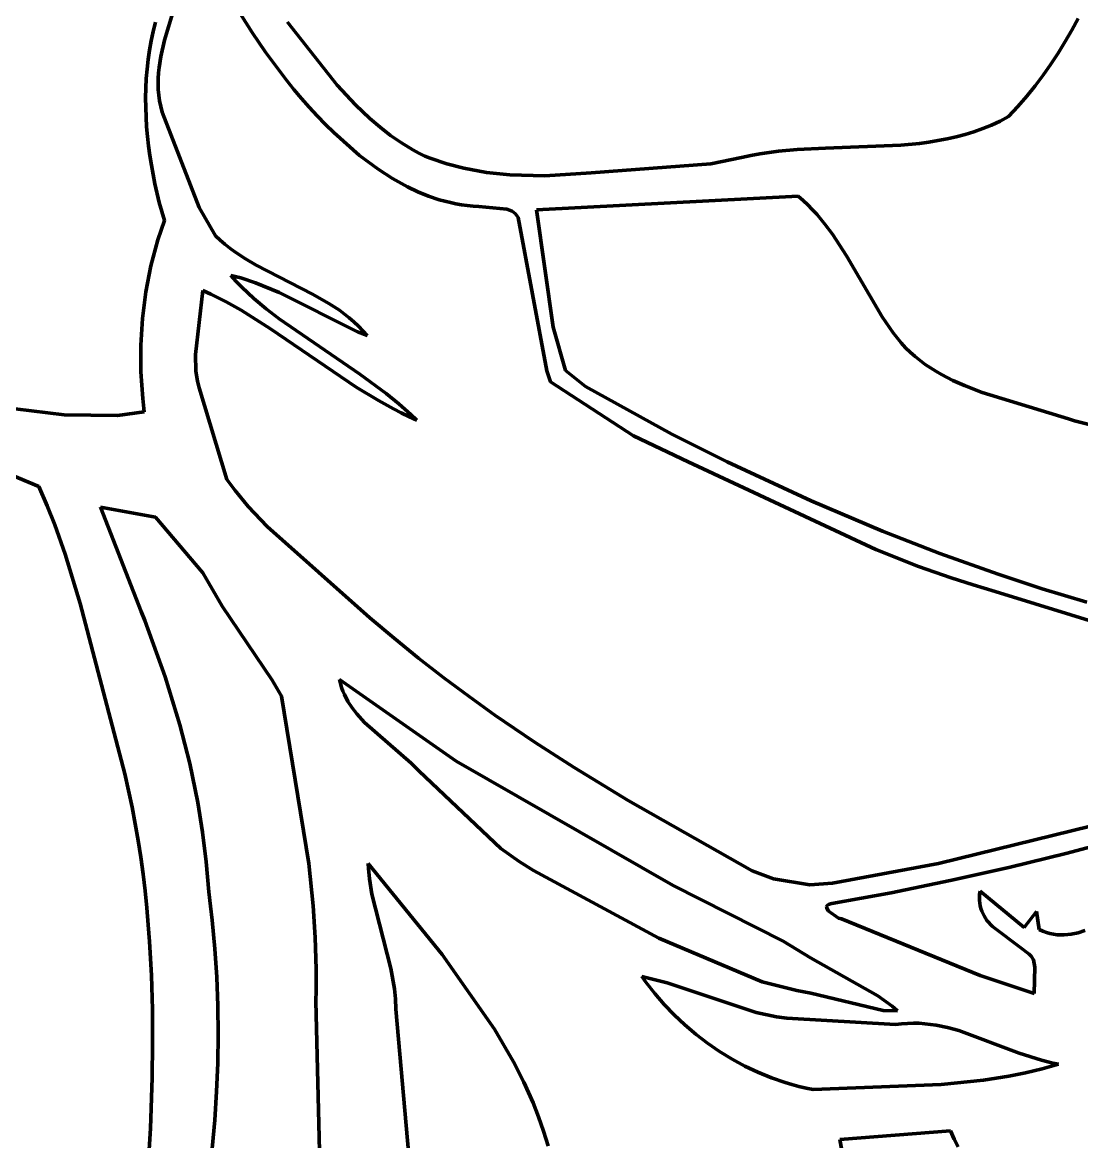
# Model space of a CAD drawing. Header units: millimetres. Extents: x 0 to 15.3, y 0 to 17.7.
# Drawn here: x 5.677 to 7.299, y 8.728 to 10.442 of the extents above; entities that cross this region are included whole.
import ezdxf

# ---------------------------------------------------------------- set-up
doc = ezdxf.new("R2010")
doc.units = ezdxf.units.MM
doc.layers.add('color#0a0a0aff', color=7, linetype='CONTINUOUS', lineweight=100)
doc.layers.add('color#ffffffff', color=7, linetype='CONTINUOUS', lineweight=100)

msp = doc.modelspace()

# ---------------------------------------------------------------- linework, layer by layer
at = {"layer": 'color#0a0a0aff'}
for p, q in [((6.0288, 10.4261), (5.9322, 10.5783)), ((5.9215, 10.5054), (5.8943, 10.4145)), ((5.8771, 10.4279), (5.8806, 10.4419)), ((6.0828, 10.4421), (6.1587, 10.3456)), ((7.2837, 10.43), (7.2935, 10.4479)), ((5.874, 10.4136), (5.8771, 10.4279)), ((6.0491, 10.3964), (6.0288, 10.4261)), ((7.2734, 10.4123), (7.2837, 10.43)), ((5.8714, 10.3993), (5.874, 10.4136)), ((5.8943, 10.4145), (5.8886, 10.3896)), ((7.2627, 10.3949), (7.2734, 10.4123)), ((5.8693, 10.3849), (5.8714, 10.3993)), ((5.8886, 10.3896), (5.886, 10.3729)), ((6.0702, 10.3674), (6.0491, 10.3964)), ((7.2515, 10.3778), (7.2627, 10.3949)), ((5.8665, 10.3557), (5.8677, 10.3703)), ((5.8677, 10.3703), (5.8693, 10.3849)), ((5.886, 10.3729), (5.8851, 10.3645)), ((7.2397, 10.3611), (7.2515, 10.3778)), ((5.8658, 10.341), (5.8665, 10.3557)), ((5.8846, 10.356), (5.8845, 10.3476)), ((5.8851, 10.3645), (5.8846, 10.356)), ((6.0812, 10.3531), (6.0702, 10.3674)), ((6.0924, 10.3391), (6.0812, 10.3531)), ((7.2274, 10.3446), (7.2397, 10.3611)), ((5.8655, 10.3263), (5.8658, 10.341)), ((5.8845, 10.3476), (5.8848, 10.339)), ((5.8848, 10.339), (5.8856, 10.3305)), ((6.1039, 10.3254), (6.0924, 10.3391)), ((6.1587, 10.3456), (6.1867, 10.3156)), ((7.2145, 10.3286), (7.2274, 10.3446)), ((5.8656, 10.3116), (5.8655, 10.3263)), ((5.8856, 10.3305), (5.8868, 10.3219)), ((5.8868, 10.3219), (5.8885, 10.3132)), ((6.1158, 10.3119), (6.1039, 10.3254)), ((7.2009, 10.3129), (7.2145, 10.3286)), ((5.8661, 10.2968), (5.8656, 10.3116)), ((5.8885, 10.3132), (5.8908, 10.3045)), ((5.8908, 10.3045), (5.9474, 10.1582)), ((6.1281, 10.2986), (6.1158, 10.3119)), ((6.1867, 10.3156), (6.2089, 10.2945)), ((7.1867, 10.2976), (7.2009, 10.3129)), ((5.867, 10.282), (5.8661, 10.2968)), ((6.1407, 10.2857), (6.1281, 10.2986)), ((6.1538, 10.2731), (6.1407, 10.2857)), ((6.2089, 10.2945), (6.2244, 10.2813)), ((7.1472, 10.2791), (7.1605, 10.2846)), ((7.1605, 10.2846), (7.1737, 10.2907)), ((7.1737, 10.2907), (7.1867, 10.2976)), ((5.8683, 10.2673), (5.867, 10.282)), ((5.8699, 10.2526), (5.8683, 10.2673)), ((6.1931, 10.2381), (6.1538, 10.2731)), ((6.2244, 10.2813), (6.2405, 10.2688)), ((6.2405, 10.2688), (6.2573, 10.2572)), ((7.0926, 10.2633), (7.1064, 10.2665)), ((7.1064, 10.2665), (7.1201, 10.2701)), ((7.1201, 10.2701), (7.1337, 10.2743)), ((7.1337, 10.2743), (7.1472, 10.2791)), ((5.8719, 10.2379), (5.8699, 10.2526)), ((6.2573, 10.2572), (6.2747, 10.2465)), ((6.863, 10.247), (6.9063, 10.2492)), ((6.9063, 10.2492), (7.0219, 10.2538)), ((7.0219, 10.2538), (7.0504, 10.2566)), ((7.0504, 10.2566), (7.0646, 10.2584)), ((7.0646, 10.2584), (7.0786, 10.2607)), ((7.0786, 10.2607), (7.0926, 10.2633)), ((5.8742, 10.2234), (5.8719, 10.2379)), ((6.2213, 10.2169), (6.1931, 10.2381)), ((6.2747, 10.2465), (6.2837, 10.2416)), ((6.2837, 10.2416), (6.2929, 10.2369)), ((6.2929, 10.2369), (6.3013, 10.2337)), ((6.3013, 10.2337), (6.3267, 10.2254)), ((6.7309, 10.2252), (6.778, 10.2349)), ((6.778, 10.2349), (6.7919, 10.2379)), ((6.7919, 10.2379), (6.806, 10.2405)), ((6.806, 10.2405), (6.8201, 10.2426)), ((6.8201, 10.2426), (6.8344, 10.2444)), ((6.8344, 10.2444), (6.863, 10.247)), ((5.8768, 10.2089), (5.8742, 10.2234)), ((6.2435, 10.2026), (6.2213, 10.2169)), ((6.3267, 10.2254), (6.3525, 10.2187)), ((6.3525, 10.2187), (6.3875, 10.2122)), ((6.5476, 10.2116), (6.7309, 10.2252)), ((5.8797, 10.1945), (5.8768, 10.2089)), ((6.2665, 10.1898), (6.2435, 10.2026)), ((6.3875, 10.2122), (6.4229, 10.2082)), ((6.4229, 10.2082), (6.4765, 10.2067)), ((6.4765, 10.2067), (6.5476, 10.2116)), ((5.8864, 10.166), (5.8797, 10.1945)), ((6.2824, 10.1824), (6.2665, 10.1898)), ((6.2986, 10.1758), (6.2824, 10.1824)), ((5.8941, 10.1382), (5.8864, 10.166)), ((6.3151, 10.1703), (6.2986, 10.1758)), ((6.332, 10.1658), (6.3151, 10.1703)), ((6.3406, 10.164), (6.332, 10.1658)), ((6.3493, 10.1625), (6.3406, 10.164)), ((6.8645, 10.1756), (6.4637, 10.1546)), ((6.8721, 10.1691), (6.8645, 10.1756)), ((6.8793, 10.1623), (6.8721, 10.1691)), ((5.9474, 10.1582), (5.9726, 10.1151)), ((6.358, 10.1613), (6.3493, 10.1625)), ((6.3669, 10.1605), (6.358, 10.1613)), ((6.3758, 10.1599), (6.3669, 10.1605)), ((6.4187, 10.156), (6.3758, 10.1599)), ((6.4266, 10.1527), (6.4187, 10.156)), ((6.4316, 10.1486), (6.4266, 10.1527)), ((6.4344, 10.1449), (6.4316, 10.1486)), ((6.4637, 10.1546), (6.4892, 9.9752)), ((6.8862, 10.1553), (6.8793, 10.1623)), ((6.8929, 10.148), (6.8862, 10.1553)), ((6.9054, 10.133), (6.8929, 10.148)), ((5.8843, 10.1089), (5.8941, 10.1382)), ((6.4356, 10.1428), (6.4344, 10.1449)), ((6.4798, 9.9083), (6.4356, 10.1428)), ((6.9171, 10.1173), (6.9054, 10.133)), ((5.9726, 10.1151), (5.9796, 10.1085)), ((6.9384, 10.0843), (6.9171, 10.1173)), ((5.8736, 10.0692), (5.8843, 10.1089)), ((5.9796, 10.1085), (5.9869, 10.1022)), ((5.9869, 10.1022), (5.9944, 10.0963)), ((5.9944, 10.0963), (6.0022, 10.0906)), ((6.0022, 10.0906), (6.0182, 10.08)), ((6.0182, 10.08), (6.0348, 10.0702)), ((6.9934, 9.9907), (6.9384, 10.0843)), ((5.8657, 10.029), (5.8736, 10.0692)), ((6.0348, 10.0702), (6.1212, 10.0258)), ((6.0112, 10.0505), (5.9958, 10.0542)), ((5.9958, 10.0542), (6.0043, 10.0451)), ((6.0043, 10.0451), (6.013, 10.0362)), ((6.0336, 10.0432), (6.0112, 10.0505)), ((6.0697, 10.028), (6.0336, 10.0432)), ((5.8606, 9.9884), (5.8657, 10.029)), ((5.9531, 10.0315), (5.9416, 9.9335)), ((5.9651, 10.0259), (5.9531, 10.0315)), ((5.9887, 10.0139), (5.9651, 10.0259)), ((6.013, 10.0362), (6.022, 10.0276)), ((6.022, 10.0276), (6.0312, 10.0192)), ((6.1897, 9.968), (6.0697, 10.028)), ((6.1212, 10.0258), (6.1462, 10.0114)), ((6.0117, 10.0009), (5.9887, 10.0139)), ((6.0312, 10.0192), (6.0502, 10.0031)), ((6.1462, 10.0114), (6.1621, 10.0009)), ((6.0565, 9.9727), (6.0117, 10.0009)), ((6.0502, 10.0031), (6.0698, 9.9878)), ((6.1621, 10.0009), (6.1698, 9.9952)), ((6.1698, 9.9952), (6.1772, 9.9893)), ((5.8581, 9.9476), (5.8606, 9.9884)), ((6.0698, 9.9878), (6.1934, 9.903)), ((6.1772, 9.9893), (6.1844, 9.9831)), ((6.1844, 9.9831), (6.1914, 9.9765)), ((6.1914, 9.9765), (6.198, 9.9696)), ((6.4892, 9.9752), (6.5083, 9.909)), ((7.0102, 9.9665), (6.9934, 9.9907)), ((6.188, 9.8831), (6.0565, 9.9727)), ((6.2044, 9.9623), (6.1897, 9.968)), ((6.198, 9.9696), (6.2044, 9.9623)), ((7.0224, 9.951), (7.0102, 9.9665)), ((5.8583, 9.9066), (5.8581, 9.9476)), ((7.0288, 9.9436), (7.0224, 9.951)), ((7.0361, 9.9367), (7.0288, 9.9436)), ((5.9416, 9.9335), (5.9423, 9.9077)), ((7.0436, 9.9301), (7.0361, 9.9367)), ((7.0513, 9.924), (7.0436, 9.9301)), ((7.0592, 9.9181), (7.0513, 9.924)), ((5.861, 9.8657), (5.8583, 9.9066)), ((5.9423, 9.9077), (5.9448, 9.8924)), ((6.4851, 9.8914), (6.4798, 9.9083)), ((6.5083, 9.909), (6.5132, 9.9045)), ((7.0672, 9.9127), (7.0592, 9.9181)), ((7.0755, 9.9075), (7.0672, 9.9127)), ((7.0839, 9.9026), (7.0755, 9.9075)), ((5.9448, 9.8924), (5.9476, 9.8822)), ((6.1934, 9.903), (6.2337, 9.8736)), ((6.6122, 9.8089), (6.4851, 9.8914)), ((6.5132, 9.9045), (6.5389, 9.8844)), ((7.1012, 9.8936), (7.0839, 9.9026)), ((7.119, 9.8856), (7.1012, 9.8936)), ((5.9476, 9.8822), (5.9899, 9.7418)), ((6.2219, 9.8626), (6.188, 9.8831)), ((6.2337, 9.8736), (6.2531, 9.8579)), ((6.5389, 9.8844), (6.671, 9.8113)), ((7.1465, 9.8751), (7.119, 9.8856)), ((7.2785, 9.8347), (7.1465, 9.8751)), ((5.8634, 9.8453), (5.861, 9.8657)), ((6.245, 9.8499), (6.2219, 9.8626)), ((6.2531, 9.8579), (6.2717, 9.8414)), ((5.6656, 9.8501), (5.7405, 9.8409)), ((5.7405, 9.8409), (5.8226, 9.8399)), ((5.8226, 9.8399), (5.8634, 9.8453)), ((6.2568, 9.8439), (6.245, 9.8499)), ((6.2687, 9.8382), (6.2568, 9.8439)), ((6.2808, 9.8328), (6.2687, 9.8382)), ((6.2717, 9.8414), (6.2808, 9.8328)), ((7.2877, 9.8315), (7.2785, 9.8347)), ((7.5562, 9.7656), (7.2877, 9.8315)), ((6.6959, 9.7691), (6.6122, 9.8089)), ((6.671, 9.8113), (6.7557, 9.7691)), ((5.7018, 9.7309), (5.6021, 9.7731)), ((6.9836, 9.6349), (6.6959, 9.7691)), ((6.7557, 9.7691), (6.8845, 9.7092)), ((5.9899, 9.7418), (6.0025, 9.7248)), ((5.7146, 9.7017), (5.7018, 9.7309)), ((6.0025, 9.7248), (6.0226, 9.7005)), ((5.7263, 9.6723), (5.7146, 9.7017)), ((6.0226, 9.7005), (6.0513, 9.6698)), ((6.8845, 9.7092), (6.9935, 9.6629)), ((5.8806, 9.6844), (5.7965, 9.6994)), ((5.7965, 9.6994), (5.8586, 9.54)), ((5.9531, 9.599), (5.8806, 9.6844)), ((5.7422, 9.6276), (5.7263, 9.6723)), ((6.0513, 9.6698), (6.2089, 9.5302)), ((6.9935, 9.6629), (7.0817, 9.6286)), ((7.049, 9.6088), (6.9836, 9.6349)), ((5.7653, 9.5519), (5.7422, 9.6276)), ((7.0817, 9.6286), (7.1708, 9.5967)), ((5.9824, 9.5477), (5.9531, 9.599)), ((7.0988, 9.5911), (7.049, 9.6088)), ((7.1324, 9.5804), (7.0988, 9.5911)), ((7.1664, 9.5706), (7.1324, 9.5804)), ((7.1708, 9.5967), (7.2383, 9.5747)), ((7.4637, 9.4783), (7.1664, 9.5706)), ((7.2383, 9.5747), (7.3064, 9.5542)), ((5.8335, 9.2912), (5.7653, 9.5519)), ((6.0593, 9.4346), (5.9824, 9.5477)), ((5.8586, 9.54), (5.8642, 9.5258)), ((6.2089, 9.5302), (6.2459, 9.4987)), ((5.8642, 9.5258), (5.8955, 9.4395)), ((6.2459, 9.4987), (6.2835, 9.4681)), ((6.2835, 9.4681), (6.3218, 9.4383)), ((5.8955, 9.4395), (5.9178, 9.3663)), ((6.0734, 9.41), (6.0593, 9.4346)), ((6.1621, 9.4354), (6.1636, 9.4294)), ((6.3407, 9.3108), (6.1621, 9.4354)), ((6.1636, 9.4294), (6.1654, 9.4236)), ((6.3218, 9.4383), (6.3607, 9.4094)), ((6.1155, 9.1538), (6.0734, 9.41)), ((6.1654, 9.4236), (6.1675, 9.418)), ((6.1675, 9.418), (6.1699, 9.4125)), ((6.1699, 9.4125), (6.1753, 9.4021)), ((6.3607, 9.4094), (6.4002, 9.3812)), ((6.1753, 9.4021), (6.1816, 9.3923)), ((6.1816, 9.3923), (6.1887, 9.3831)), ((6.1887, 9.3831), (6.2005, 9.37)), ((6.4002, 9.3812), (6.4603, 9.3403)), ((5.9178, 9.3663), (5.9329, 9.307)), ((6.2005, 9.37), (6.2721, 9.3075)), ((6.4603, 9.3403), (6.5214, 9.3008)), ((5.9329, 9.307), (5.9453, 9.2471)), ((6.2721, 9.3075), (6.2844, 9.2955)), ((6.6732, 9.1202), (6.3407, 9.3108)), ((5.8394, 9.2658), (5.8335, 9.2912)), ((6.2844, 9.2955), (6.4094, 9.1771)), ((6.5214, 9.3008), (6.6042, 9.2502)), ((5.8447, 9.2403), (5.8394, 9.2658)), ((5.8496, 9.2147), (5.8447, 9.2403)), ((5.9453, 9.2471), (5.9527, 9.2019)), ((6.6042, 9.2502), (6.7942, 9.1425)), ((7.0795, 9.1537), (7.4359, 9.2416)), ((5.854, 9.1891), (5.8496, 9.2147)), ((5.858, 9.1634), (5.854, 9.1891)), ((5.9527, 9.2019), (5.9583, 9.1563)), ((7.3656, 9.1936), (7.2765, 9.1699)), ((6.4094, 9.1771), (6.4372, 9.1569)), ((7.2765, 9.1699), (7.187, 9.1478)), ((5.8615, 9.1376), (5.858, 9.1634)), ((5.9583, 9.1563), (5.9621, 9.1105)), ((6.122, 9.0893), (6.1155, 9.1538)), ((6.2063, 9.1539), (6.2066, 9.146)), ((6.3195, 9.0144), (6.2063, 9.1539)), ((6.4372, 9.1569), (6.4592, 9.1432)), ((6.917, 9.124), (7.0795, 9.1537)), ((5.8646, 9.1119), (5.8615, 9.1376)), ((6.2066, 9.146), (6.208, 9.1303)), ((6.4592, 9.1432), (6.6512, 9.0395)), ((6.7942, 9.1425), (6.8269, 9.1305)), ((7.187, 9.1478), (7.0971, 9.1276)), ((6.208, 9.1303), (6.2117, 9.107)), ((6.8416, 9.035), (6.6732, 9.1202)), ((6.8269, 9.1305), (6.8822, 9.1213)), ((6.8822, 9.1213), (6.917, 9.124)), ((7.0971, 9.1276), (7.0067, 9.1092)), ((5.8672, 9.086), (5.8646, 9.1119)), ((5.9621, 9.1105), (5.9649, 9.0887)), ((6.2117, 9.107), (6.2411, 8.9929)), ((7.0067, 9.1092), (6.9161, 9.0926)), ((7.1421, 9.1018), (7.1424, 9.1065)), ((7.1421, 9.0974), (7.1421, 9.1018)), ((7.1424, 9.1065), (7.1432, 9.1113)), ((7.1432, 9.1113), (7.2106, 9.0561)), ((5.8695, 9.0602), (5.8672, 9.086)), ((5.9649, 9.0887), (5.9674, 9.0669)), ((6.1252, 9.0407), (6.122, 9.0893)), ((6.909, 9.0898), (6.9081, 9.088)), ((6.9081, 9.088), (6.9082, 9.0859)), ((6.9082, 9.0859), (6.9106, 9.0814)), ((6.9109, 9.0913), (6.909, 9.0898)), ((6.9123, 9.0918), (6.9109, 9.0913)), ((6.914, 9.0923), (6.9123, 9.0918)), ((6.9161, 9.0926), (6.914, 9.0923)), ((7.1425, 9.093), (7.1421, 9.0974)), ((7.1432, 9.0889), (7.1425, 9.093)), ((7.1442, 9.0849), (7.1432, 9.0889)), ((7.1456, 9.081), (7.1442, 9.0849)), ((5.9674, 9.0669), (5.9714, 9.0233)), ((6.9106, 9.0814), (6.9263, 9.07)), ((6.9263, 9.07), (6.9307, 9.0692)), ((6.9307, 9.0692), (7.143, 8.9823)), ((7.1491, 9.0737), (7.1456, 9.081)), ((7.1536, 9.0668), (7.1491, 9.0737)), ((7.1619, 9.0574), (7.1536, 9.0668)), ((7.2106, 9.0561), (7.2296, 9.0802)), ((7.2296, 9.0802), (7.2335, 9.0527)), ((5.8715, 9.0343), (5.8695, 9.0602)), ((7.2075, 9.023), (7.1619, 9.0574)), ((7.2335, 9.0527), (7.2391, 9.0503)), ((7.2391, 9.0503), (7.2446, 9.0483)), ((7.2932, 9.0479), (7.3035, 9.0513)), ((5.873, 9.0084), (5.8715, 9.0343)), ((6.1266, 8.9921), (6.1252, 9.0407)), ((6.6512, 9.0395), (6.8093, 8.9726)), ((6.8836, 9.0093), (6.8416, 9.035)), ((7.2446, 9.0483), (7.2501, 9.0468)), ((7.2501, 9.0468), (7.2556, 9.0456)), ((7.2556, 9.0456), (7.2611, 9.0449)), ((7.2611, 9.0449), (7.2666, 9.0446)), ((7.2666, 9.0446), (7.272, 9.0446)), ((7.272, 9.0446), (7.2773, 9.045)), ((7.2773, 9.045), (7.2827, 9.0456)), ((7.2827, 9.0456), (7.2932, 9.0479)), ((5.9714, 9.0233), (5.9743, 8.9796)), ((7.2142, 9.0181), (7.2075, 9.023)), ((7.2183, 9.0153), (7.2142, 9.0181)), ((7.2215, 9.012), (7.2183, 9.0153)), ((5.8743, 8.9824), (5.873, 9.0084)), ((6.3994, 8.9003), (6.3195, 9.0144)), ((6.9867, 8.9513), (6.8836, 9.0093)), ((7.2248, 9.0063), (7.2215, 9.012)), ((7.227, 8.9953), (7.2248, 9.0063)), ((5.8758, 8.9304), (5.8743, 8.9824)), ((6.1265, 8.9596), (6.1266, 8.9921)), ((6.2411, 8.9929), (6.2465, 8.9621)), ((6.6251, 8.9811), (6.6315, 8.9721)), ((6.6638, 8.9712), (6.6251, 8.9811)), ((7.143, 8.9823), (7.2259, 8.9546)), ((7.2259, 8.9546), (7.227, 8.9953)), ((5.9743, 8.9796), (5.9759, 8.9358)), ((6.6315, 8.9721), (6.6451, 8.9547)), ((6.8002, 8.9259), (6.6638, 8.9712)), ((6.8093, 8.9726), (6.8625, 8.9596)), ((6.1261, 8.9433), (6.1265, 8.9596)), ((6.2465, 8.9621), (6.2481, 8.9465)), ((6.2481, 8.9465), (6.2486, 8.9307)), ((6.6451, 8.9547), (6.6595, 8.9379)), ((6.8625, 8.9596), (6.8838, 8.9553)), ((6.8838, 8.9553), (6.9945, 8.9289)), ((7.0083, 8.9354), (6.9867, 8.9513)), ((5.8761, 8.8784), (5.8758, 8.9304)), ((5.9759, 8.9358), (5.9764, 8.8921)), ((6.1321, 8.6924), (6.1261, 8.9433)), ((6.2486, 8.9307), (6.2683, 8.7069)), ((6.6595, 8.9379), (6.6749, 8.9219)), ((6.9945, 8.9289), (7.0164, 8.9281)), ((7.0164, 8.9281), (7.0083, 8.9354)), ((6.6749, 8.9219), (6.6912, 8.9067)), ((6.8314, 8.9191), (6.8002, 8.9259)), ((6.8473, 8.9169), (6.8314, 8.9191)), ((7.0138, 8.9071), (6.8473, 8.9169)), ((6.4286, 8.8502), (6.3994, 8.9003)), ((6.6912, 8.9067), (6.7082, 8.8922)), ((7.0229, 8.9083), (7.0138, 8.9071)), ((7.0319, 8.9091), (7.0229, 8.9083)), ((7.0409, 8.9093), (7.0319, 8.9091)), ((7.0498, 8.9092), (7.0409, 8.9093)), ((7.0586, 8.9086), (7.0498, 8.9092)), ((7.0674, 8.9076), (7.0586, 8.9086)), ((7.0761, 8.9063), (7.0674, 8.9076)), ((7.0933, 8.9027), (7.0761, 8.9063)), ((7.1104, 8.898), (7.0933, 8.9027)), ((7.2031, 8.8637), (7.1104, 8.898)), ((5.8755, 8.8263), (5.8761, 8.8784)), ((5.9764, 8.8921), (5.9758, 8.8483)), ((6.7082, 8.8922), (6.7259, 8.8787)), ((6.7259, 8.8787), (6.7443, 8.8661)), ((6.7443, 8.8661), (6.7633, 8.8545)), ((7.2372, 8.8525), (7.2031, 8.8637)), ((5.9758, 8.8483), (5.9741, 8.8046)), ((6.4444, 8.8192), (6.4286, 8.8502)), ((6.7633, 8.8545), (6.7829, 8.8438)), ((6.7829, 8.8438), (6.803, 8.8343)), ((7.2545, 8.8482), (7.2372, 8.8525)), ((7.2381, 8.8393), (7.2632, 8.8464)), ((7.2632, 8.8464), (7.2545, 8.8482)), ((5.8728, 8.7482), (5.8755, 8.8263)), ((6.803, 8.8343), (6.8236, 8.8258)), ((7.1485, 8.8221), (7.1871, 8.8281)), ((7.1871, 8.8281), (7.2127, 8.8332)), ((7.2127, 8.8332), (7.2381, 8.8393)), ((6.4586, 8.7875), (6.4444, 8.8192)), ((6.8236, 8.8258), (6.8445, 8.8185)), ((6.8445, 8.8185), (6.8551, 8.8153)), ((6.8551, 8.8153), (6.8658, 8.8124)), ((6.8658, 8.8124), (6.8766, 8.8098)), ((6.8766, 8.8098), (6.8874, 8.8076)), ((6.8874, 8.8076), (7.0835, 8.8154)), ((7.0835, 8.8154), (7.1485, 8.8221)), ((5.9741, 8.8046), (5.9713, 8.7609)), ((6.4671, 8.766), (6.4586, 8.7875)), ((5.9713, 8.7609), (5.9675, 8.7173)), ((6.4748, 8.744), (6.4671, 8.766)), ((5.8594, 8.5406), (5.8728, 8.7482)), ((6.4816, 8.7217), (6.4748, 8.744)), ((7.0979, 8.7444), (6.9281, 8.7314)), ((7.1036, 8.732), (7.0979, 8.7444)), ((6.9281, 8.7314), (6.9813, 8.4405)), ((7.1097, 8.7199), (7.1036, 8.732))]:
    msp.add_line(p, q, dxfattribs=at)
at = {"layer": 'color#ffffffff'}
for p, q in [((5.9322, 10.5783), (6.0288, 10.4261)), ((5.8943, 10.4145), (5.9215, 10.5054)), ((5.8806, 10.4419), (5.8771, 10.4279)), ((6.1587, 10.3456), (6.0828, 10.4421)), ((7.2935, 10.4479), (7.2837, 10.43)), ((5.8771, 10.4279), (5.874, 10.4136)), ((6.0288, 10.4261), (6.0491, 10.3964)), ((7.2837, 10.43), (7.2734, 10.4123)), ((5.874, 10.4136), (5.8714, 10.3993)), ((5.8886, 10.3896), (5.8943, 10.4145)), ((7.2734, 10.4123), (7.2627, 10.3949)), ((5.8714, 10.3993), (5.8693, 10.3849)), ((5.886, 10.3729), (5.8886, 10.3896)), ((6.0491, 10.3964), (6.0702, 10.3674)), ((7.2627, 10.3949), (7.2515, 10.3778)), ((5.8677, 10.3703), (5.8665, 10.3557)), ((5.8693, 10.3849), (5.8677, 10.3703)), ((5.8851, 10.3645), (5.886, 10.3729)), ((7.2515, 10.3778), (7.2397, 10.3611)), ((5.8665, 10.3557), (5.8658, 10.341)), ((5.8845, 10.3476), (5.8846, 10.356)), ((5.8846, 10.356), (5.8851, 10.3645)), ((6.0702, 10.3674), (6.0812, 10.3531)), ((6.0812, 10.3531), (6.0924, 10.3391)), ((7.2397, 10.3611), (7.2274, 10.3446)), ((5.8658, 10.341), (5.8655, 10.3263)), ((5.8848, 10.339), (5.8845, 10.3476)), ((5.8856, 10.3305), (5.8848, 10.339)), ((6.0924, 10.3391), (6.1039, 10.3254)), ((6.1867, 10.3156), (6.1587, 10.3456)), ((7.2274, 10.3446), (7.2145, 10.3286)), ((5.8655, 10.3263), (5.8656, 10.3116)), ((5.8868, 10.3219), (5.8856, 10.3305)), ((5.8885, 10.3132), (5.8868, 10.3219)), ((6.1039, 10.3254), (6.1158, 10.3119)), ((7.2145, 10.3286), (7.2009, 10.3129)), ((5.8656, 10.3116), (5.8661, 10.2968)), ((5.8908, 10.3045), (5.8885, 10.3132)), ((5.9474, 10.1582), (5.8908, 10.3045)), ((6.1158, 10.3119), (6.1281, 10.2986)), ((6.2089, 10.2945), (6.1867, 10.3156)), ((7.2009, 10.3129), (7.1867, 10.2976)), ((5.8661, 10.2968), (5.867, 10.282)), ((6.1281, 10.2986), (6.1407, 10.2857)), ((6.1407, 10.2857), (6.1538, 10.2731)), ((6.2244, 10.2813), (6.2089, 10.2945)), ((7.1605, 10.2846), (7.1472, 10.2791)), ((7.1737, 10.2907), (7.1605, 10.2846)), ((7.1867, 10.2976), (7.1737, 10.2907)), ((5.867, 10.282), (5.8683, 10.2673)), ((5.8683, 10.2673), (5.8699, 10.2526)), ((6.1538, 10.2731), (6.1931, 10.2381)), ((6.2405, 10.2688), (6.2244, 10.2813)), ((6.2573, 10.2572), (6.2405, 10.2688)), ((7.1064, 10.2665), (7.0926, 10.2633)), ((7.1201, 10.2701), (7.1064, 10.2665)), ((7.1337, 10.2743), (7.1201, 10.2701)), ((7.1472, 10.2791), (7.1337, 10.2743)), ((5.8699, 10.2526), (5.8719, 10.2379)), ((6.2747, 10.2465), (6.2573, 10.2572)), ((6.9063, 10.2492), (6.863, 10.247)), ((7.0219, 10.2538), (6.9063, 10.2492)), ((7.0504, 10.2566), (7.0219, 10.2538)), ((7.0646, 10.2584), (7.0504, 10.2566)), ((7.0786, 10.2607), (7.0646, 10.2584)), ((7.0926, 10.2633), (7.0786, 10.2607)), ((5.8719, 10.2379), (5.8742, 10.2234)), ((6.1931, 10.2381), (6.2213, 10.2169)), ((6.2837, 10.2416), (6.2747, 10.2465)), ((6.2929, 10.2369), (6.2837, 10.2416)), ((6.3013, 10.2337), (6.2929, 10.2369)), ((6.3267, 10.2254), (6.3013, 10.2337)), ((6.778, 10.2349), (6.7309, 10.2252)), ((6.7919, 10.2379), (6.778, 10.2349)), ((6.806, 10.2405), (6.7919, 10.2379)), ((6.8201, 10.2426), (6.806, 10.2405)), ((6.8344, 10.2444), (6.8201, 10.2426)), ((6.863, 10.247), (6.8344, 10.2444)), ((5.8742, 10.2234), (5.8768, 10.2089)), ((6.2213, 10.2169), (6.2435, 10.2026)), ((6.3525, 10.2187), (6.3267, 10.2254)), ((6.3875, 10.2122), (6.3525, 10.2187)), ((6.7309, 10.2252), (6.5476, 10.2116)), ((5.8768, 10.2089), (5.8797, 10.1945)), ((6.2435, 10.2026), (6.2665, 10.1898)), ((6.4229, 10.2082), (6.3875, 10.2122)), ((6.4765, 10.2067), (6.4229, 10.2082)), ((6.5476, 10.2116), (6.4765, 10.2067)), ((5.8797, 10.1945), (5.8864, 10.166)), ((6.2665, 10.1898), (6.2824, 10.1824)), ((6.2824, 10.1824), (6.2986, 10.1758)), ((5.8864, 10.166), (5.8941, 10.1382)), ((6.2986, 10.1758), (6.3151, 10.1703)), ((6.3151, 10.1703), (6.332, 10.1658)), ((6.332, 10.1658), (6.3406, 10.164)), ((6.3406, 10.164), (6.3493, 10.1625)), ((6.4637, 10.1546), (6.8645, 10.1756)), ((6.8645, 10.1756), (6.8721, 10.1691)), ((6.8721, 10.1691), (6.8793, 10.1623)), ((5.9726, 10.1151), (5.9474, 10.1582)), ((6.3493, 10.1625), (6.358, 10.1613)), ((6.358, 10.1613), (6.3669, 10.1605)), ((6.3669, 10.1605), (6.3758, 10.1599)), ((6.3758, 10.1599), (6.4187, 10.156)), ((6.4187, 10.156), (6.4266, 10.1527)), ((6.4266, 10.1527), (6.4316, 10.1486)), ((6.4316, 10.1486), (6.4344, 10.1449)), ((6.4892, 9.9752), (6.4637, 10.1546)), ((6.8793, 10.1623), (6.8862, 10.1553)), ((6.8862, 10.1553), (6.8929, 10.148)), ((6.8929, 10.148), (6.9054, 10.133)), ((5.8941, 10.1382), (5.8843, 10.1089)), ((6.4344, 10.1449), (6.4356, 10.1428)), ((6.4356, 10.1428), (6.4798, 9.9083)), ((6.9054, 10.133), (6.9171, 10.1173)), ((5.9796, 10.1085), (5.9726, 10.1151)), ((6.9171, 10.1173), (6.9384, 10.0843)), ((5.8843, 10.1089), (5.8736, 10.0692)), ((5.9869, 10.1022), (5.9796, 10.1085)), ((5.9944, 10.0963), (5.9869, 10.1022)), ((6.0022, 10.0906), (5.9944, 10.0963)), ((6.0182, 10.08), (6.0022, 10.0906)), ((6.0348, 10.0702), (6.0182, 10.08)), ((6.9384, 10.0843), (6.9934, 9.9907)), ((5.8736, 10.0692), (5.8657, 10.029)), ((6.1212, 10.0258), (6.0348, 10.0702)), ((6.0043, 10.0451), (5.9958, 10.0542)), ((5.9958, 10.0542), (6.0112, 10.0505)), ((6.013, 10.0362), (6.0043, 10.0451)), ((6.0112, 10.0505), (6.0336, 10.0432)), ((6.0336, 10.0432), (6.0697, 10.028)), ((5.8657, 10.029), (5.8606, 9.9884)), ((5.9416, 9.9335), (5.9531, 10.0315)), ((5.9531, 10.0315), (5.9651, 10.0259)), ((5.9651, 10.0259), (5.9887, 10.0139)), ((6.022, 10.0276), (6.013, 10.0362)), ((6.0312, 10.0192), (6.022, 10.0276)), ((6.0697, 10.028), (6.1897, 9.968)), ((6.1462, 10.0114), (6.1212, 10.0258)), ((5.9887, 10.0139), (6.0117, 10.0009)), ((6.0502, 10.0031), (6.0312, 10.0192)), ((6.1621, 10.0009), (6.1462, 10.0114)), ((6.0117, 10.0009), (6.0565, 9.9727)), ((6.0698, 9.9878), (6.0502, 10.0031)), ((6.1698, 9.9952), (6.1621, 10.0009)), ((6.1772, 9.9893), (6.1698, 9.9952)), ((5.8606, 9.9884), (5.8581, 9.9476)), ((6.1934, 9.903), (6.0698, 9.9878)), ((6.1844, 9.9831), (6.1772, 9.9893)), ((6.1914, 9.9765), (6.1844, 9.9831)), ((6.198, 9.9696), (6.1914, 9.9765)), ((6.5083, 9.909), (6.4892, 9.9752)), ((6.9934, 9.9907), (7.0102, 9.9665)), ((6.0565, 9.9727), (6.188, 9.8831)), ((6.1897, 9.968), (6.2044, 9.9623)), ((6.2044, 9.9623), (6.198, 9.9696)), ((7.0102, 9.9665), (7.0224, 9.951)), ((5.8581, 9.9476), (5.8583, 9.9066)), ((7.0224, 9.951), (7.0288, 9.9436)), ((7.0288, 9.9436), (7.0361, 9.9367)), ((5.9423, 9.9077), (5.9416, 9.9335)), ((7.0361, 9.9367), (7.0436, 9.9301)), ((7.0436, 9.9301), (7.0513, 9.924)), ((7.0513, 9.924), (7.0592, 9.9181)), ((5.8583, 9.9066), (5.861, 9.8657)), ((5.9448, 9.8924), (5.9423, 9.9077)), ((6.4798, 9.9083), (6.4851, 9.8914)), ((6.5132, 9.9045), (6.5083, 9.909)), ((7.0592, 9.9181), (7.0672, 9.9127)), ((7.0672, 9.9127), (7.0755, 9.9075)), ((7.0755, 9.9075), (7.0839, 9.9026)), ((5.9476, 9.8822), (5.9448, 9.8924)), ((6.2337, 9.8736), (6.1934, 9.903)), ((6.4851, 9.8914), (6.6122, 9.8089)), ((6.5389, 9.8844), (6.5132, 9.9045)), ((7.0839, 9.9026), (7.1012, 9.8936)), ((7.1012, 9.8936), (7.119, 9.8856)), ((5.9899, 9.7418), (5.9476, 9.8822)), ((6.188, 9.8831), (6.2219, 9.8626)), ((6.2531, 9.8579), (6.2337, 9.8736)), ((6.671, 9.8113), (6.5389, 9.8844)), ((7.119, 9.8856), (7.1465, 9.8751)), ((7.1465, 9.8751), (7.2785, 9.8347)), ((5.861, 9.8657), (5.8634, 9.8453)), ((6.2219, 9.8626), (6.245, 9.8499)), ((6.2717, 9.8414), (6.2531, 9.8579)), ((5.7405, 9.8409), (5.6656, 9.8501)), ((5.8226, 9.8399), (5.7405, 9.8409)), ((5.8634, 9.8453), (5.8226, 9.8399)), ((6.245, 9.8499), (6.2568, 9.8439)), ((6.2568, 9.8439), (6.2687, 9.8382)), ((6.2687, 9.8382), (6.2808, 9.8328)), ((6.2808, 9.8328), (6.2717, 9.8414)), ((7.2785, 9.8347), (7.2877, 9.8315)), ((7.2877, 9.8315), (7.5562, 9.7656)), ((6.6122, 9.8089), (6.6959, 9.7691)), ((6.7557, 9.7691), (6.671, 9.8113)), ((5.6021, 9.7731), (5.7018, 9.7309)), ((6.6959, 9.7691), (6.9836, 9.6349)), ((6.8845, 9.7092), (6.7557, 9.7691)), ((6.0025, 9.7248), (5.9899, 9.7418)), ((5.7018, 9.7309), (5.7146, 9.7017)), ((6.0226, 9.7005), (6.0025, 9.7248)), ((5.7146, 9.7017), (5.7263, 9.6723)), ((6.0513, 9.6698), (6.0226, 9.7005)), ((6.9935, 9.6629), (6.8845, 9.7092)), ((5.8586, 9.54), (5.7965, 9.6994)), ((5.7965, 9.6994), (5.8806, 9.6844)), ((5.8806, 9.6844), (5.9531, 9.599)), ((5.7263, 9.6723), (5.7422, 9.6276)), ((6.2089, 9.5302), (6.0513, 9.6698)), ((7.0817, 9.6286), (6.9935, 9.6629)), ((6.9836, 9.6349), (7.049, 9.6088)), ((5.7422, 9.6276), (5.7653, 9.5519)), ((7.1708, 9.5967), (7.0817, 9.6286)), ((5.9531, 9.599), (5.9824, 9.5477)), ((7.049, 9.6088), (7.0988, 9.5911)), ((7.0988, 9.5911), (7.1324, 9.5804)), ((7.1324, 9.5804), (7.1664, 9.5706)), ((7.2383, 9.5747), (7.1708, 9.5967)), ((7.1664, 9.5706), (7.4637, 9.4783)), ((7.3064, 9.5542), (7.2383, 9.5747)), ((5.7653, 9.5519), (5.8335, 9.2912)), ((5.9824, 9.5477), (6.0593, 9.4346)), ((5.8642, 9.5258), (5.8586, 9.54)), ((6.2459, 9.4987), (6.2089, 9.5302)), ((5.8955, 9.4395), (5.8642, 9.5258)), ((6.2835, 9.4681), (6.2459, 9.4987)), ((6.3218, 9.4383), (6.2835, 9.4681)), ((5.9178, 9.3663), (5.8955, 9.4395)), ((6.0593, 9.4346), (6.0734, 9.41)), ((6.1621, 9.4354), (6.3407, 9.3108)), ((6.1636, 9.4294), (6.1621, 9.4354)), ((6.1654, 9.4236), (6.1636, 9.4294)), ((6.3607, 9.4094), (6.3218, 9.4383)), ((6.0734, 9.41), (6.1155, 9.1538)), ((6.1675, 9.418), (6.1654, 9.4236)), ((6.1699, 9.4125), (6.1675, 9.418)), ((6.1753, 9.4021), (6.1699, 9.4125)), ((6.4002, 9.3812), (6.3607, 9.4094)), ((6.1816, 9.3923), (6.1753, 9.4021)), ((6.1887, 9.3831), (6.1816, 9.3923)), ((6.2005, 9.37), (6.1887, 9.3831)), ((6.4603, 9.3403), (6.4002, 9.3812)), ((5.9329, 9.307), (5.9178, 9.3663)), ((6.2721, 9.3075), (6.2005, 9.37)), ((6.5214, 9.3008), (6.4603, 9.3403)), ((5.9453, 9.2471), (5.9329, 9.307)), ((6.2844, 9.2955), (6.2721, 9.3075)), ((6.3407, 9.3108), (6.6732, 9.1202)), ((5.8335, 9.2912), (5.8394, 9.2658)), ((6.4094, 9.1771), (6.2844, 9.2955)), ((6.6042, 9.2502), (6.5214, 9.3008)), ((5.8394, 9.2658), (5.8447, 9.2403)), ((5.8447, 9.2403), (5.8496, 9.2147)), ((5.9527, 9.2019), (5.9453, 9.2471)), ((6.7942, 9.1425), (6.6042, 9.2502)), ((7.4359, 9.2416), (7.0795, 9.1537)), ((5.8496, 9.2147), (5.854, 9.1891)), ((5.854, 9.1891), (5.858, 9.1634)), ((5.9583, 9.1563), (5.9527, 9.2019)), ((7.2765, 9.1699), (7.3656, 9.1936)), ((6.4372, 9.1569), (6.4094, 9.1771)), ((7.187, 9.1478), (7.2765, 9.1699)), ((5.858, 9.1634), (5.8615, 9.1376)), ((5.9621, 9.1105), (5.9583, 9.1563)), ((6.1155, 9.1538), (6.122, 9.0893)), ((6.2063, 9.1539), (6.3195, 9.0144)), ((6.2066, 9.146), (6.2063, 9.1539)), ((6.4592, 9.1432), (6.4372, 9.1569)), ((7.0795, 9.1537), (6.917, 9.124)), ((5.8615, 9.1376), (5.8646, 9.1119)), ((6.208, 9.1303), (6.2066, 9.146)), ((6.6512, 9.0395), (6.4592, 9.1432)), ((6.8269, 9.1305), (6.7942, 9.1425)), ((7.0971, 9.1276), (7.187, 9.1478)), ((6.2117, 9.107), (6.208, 9.1303)), ((6.6732, 9.1202), (6.8416, 9.035)), ((6.8822, 9.1213), (6.8269, 9.1305)), ((6.917, 9.124), (6.8822, 9.1213)), ((7.0067, 9.1092), (7.0971, 9.1276)), ((5.8646, 9.1119), (5.8672, 9.086)), ((5.9649, 9.0887), (5.9621, 9.1105)), ((6.2411, 8.9929), (6.2117, 9.107)), ((6.9161, 9.0926), (7.0067, 9.1092)), ((7.1424, 9.1065), (7.1421, 9.1018)), ((7.1421, 9.1018), (7.1421, 9.0974)), ((7.1432, 9.1113), (7.1424, 9.1065)), ((7.2106, 9.0561), (7.1432, 9.1113)), ((5.8672, 9.086), (5.8695, 9.0602)), ((5.9674, 9.0669), (5.9649, 9.0887)), ((6.122, 9.0893), (6.1252, 9.0407)), ((6.9081, 9.088), (6.909, 9.0898)), ((6.9082, 9.0859), (6.9081, 9.088)), ((6.9106, 9.0814), (6.9082, 9.0859)), ((6.909, 9.0898), (6.9109, 9.0913)), ((6.9109, 9.0913), (6.9123, 9.0918)), ((6.9123, 9.0918), (6.914, 9.0923)), ((6.914, 9.0923), (6.9161, 9.0926)), ((7.1421, 9.0974), (7.1425, 9.093)), ((7.1425, 9.093), (7.1432, 9.0889)), ((7.1432, 9.0889), (7.1442, 9.0849)), ((7.1442, 9.0849), (7.1456, 9.081)), ((5.9714, 9.0233), (5.9674, 9.0669)), ((6.9263, 9.07), (6.9106, 9.0814)), ((6.9307, 9.0692), (6.9263, 9.07)), ((7.143, 8.9823), (6.9307, 9.0692)), ((7.1456, 9.081), (7.1491, 9.0737)), ((7.1491, 9.0737), (7.1536, 9.0668)), ((7.1536, 9.0668), (7.1619, 9.0574)), ((7.2296, 9.0802), (7.2106, 9.0561)), ((7.2335, 9.0527), (7.2296, 9.0802)), ((5.8695, 9.0602), (5.8715, 9.0343)), ((7.1619, 9.0574), (7.2075, 9.023)), ((7.2391, 9.0503), (7.2335, 9.0527)), ((7.2446, 9.0483), (7.2391, 9.0503)), ((7.3035, 9.0513), (7.2932, 9.0479)), ((5.8715, 9.0343), (5.873, 9.0084)), ((6.1252, 9.0407), (6.1266, 8.9921)), ((6.8093, 8.9726), (6.6512, 9.0395)), ((6.8416, 9.035), (6.8836, 9.0093)), ((7.2501, 9.0468), (7.2446, 9.0483)), ((7.2556, 9.0456), (7.2501, 9.0468)), ((7.2611, 9.0449), (7.2556, 9.0456)), ((7.2666, 9.0446), (7.2611, 9.0449)), ((7.272, 9.0446), (7.2666, 9.0446)), ((7.2773, 9.045), (7.272, 9.0446)), ((7.2827, 9.0456), (7.2773, 9.045)), ((7.2932, 9.0479), (7.2827, 9.0456)), ((5.9743, 8.9796), (5.9714, 9.0233)), ((7.2075, 9.023), (7.2142, 9.0181)), ((7.2142, 9.0181), (7.2183, 9.0153)), ((7.2183, 9.0153), (7.2215, 9.012)), ((5.873, 9.0084), (5.8743, 8.9824)), ((6.3195, 9.0144), (6.3994, 8.9003)), ((6.8836, 9.0093), (6.9867, 8.9513)), ((7.2215, 9.012), (7.2248, 9.0063)), ((7.2248, 9.0063), (7.227, 8.9953)), ((5.8743, 8.9824), (5.8758, 8.9304)), ((6.1266, 8.9921), (6.1265, 8.9596)), ((6.2465, 8.9621), (6.2411, 8.9929)), ((6.6251, 8.9811), (6.6638, 8.9712)), ((6.6315, 8.9721), (6.6251, 8.9811)), ((7.2259, 8.9546), (7.143, 8.9823)), ((7.227, 8.9953), (7.2259, 8.9546)), ((5.9759, 8.9358), (5.9743, 8.9796)), ((6.6451, 8.9547), (6.6315, 8.9721)), ((6.6638, 8.9712), (6.8002, 8.9259)), ((6.8625, 8.9596), (6.8093, 8.9726)), ((6.1265, 8.9596), (6.1261, 8.9433)), ((6.2481, 8.9465), (6.2465, 8.9621)), ((6.2486, 8.9307), (6.2481, 8.9465)), ((6.6595, 8.9379), (6.6451, 8.9547)), ((6.8838, 8.9553), (6.8625, 8.9596)), ((6.9945, 8.9289), (6.8838, 8.9553)), ((6.9867, 8.9513), (7.0083, 8.9354)), ((5.8758, 8.9304), (5.8761, 8.8784)), ((5.9764, 8.8921), (5.9759, 8.9358)), ((6.1261, 8.9433), (6.1321, 8.6924)), ((6.2683, 8.7069), (6.2486, 8.9307)), ((6.6749, 8.9219), (6.6595, 8.9379)), ((7.0164, 8.9281), (6.9945, 8.9289)), ((7.0083, 8.9354), (7.0164, 8.9281)), ((6.6912, 8.9067), (6.6749, 8.9219)), ((6.8002, 8.9259), (6.8314, 8.9191)), ((6.8314, 8.9191), (6.8473, 8.9169)), ((6.8473, 8.9169), (7.0138, 8.9071)), ((6.3994, 8.9003), (6.4286, 8.8502)), ((6.7082, 8.8922), (6.6912, 8.9067)), ((7.0138, 8.9071), (7.0229, 8.9083)), ((7.0229, 8.9083), (7.0319, 8.9091)), ((7.0319, 8.9091), (7.0409, 8.9093)), ((7.0409, 8.9093), (7.0498, 8.9092)), ((7.0498, 8.9092), (7.0586, 8.9086)), ((7.0586, 8.9086), (7.0674, 8.9076)), ((7.0674, 8.9076), (7.0761, 8.9063)), ((7.0761, 8.9063), (7.0933, 8.9027)), ((7.0933, 8.9027), (7.1104, 8.898)), ((7.1104, 8.898), (7.2031, 8.8637)), ((5.8761, 8.8784), (5.8755, 8.8263)), ((5.9758, 8.8483), (5.9764, 8.8921)), ((6.7259, 8.8787), (6.7082, 8.8922)), ((6.7443, 8.8661), (6.7259, 8.8787)), ((6.7633, 8.8545), (6.7443, 8.8661)), ((7.2031, 8.8637), (7.2372, 8.8525)), ((5.9741, 8.8046), (5.9758, 8.8483)), ((6.4286, 8.8502), (6.4444, 8.8192)), ((6.7829, 8.8438), (6.7633, 8.8545)), ((6.803, 8.8343), (6.7829, 8.8438)), ((7.2372, 8.8525), (7.2545, 8.8482)), ((7.2632, 8.8464), (7.2381, 8.8393)), ((7.2545, 8.8482), (7.2632, 8.8464)), ((5.8755, 8.8263), (5.8728, 8.7482)), ((6.8236, 8.8258), (6.803, 8.8343)), ((7.1871, 8.8281), (7.1485, 8.8221)), ((7.2127, 8.8332), (7.1871, 8.8281)), ((7.2381, 8.8393), (7.2127, 8.8332)), ((6.4444, 8.8192), (6.4586, 8.7875)), ((6.8445, 8.8185), (6.8236, 8.8258)), ((6.8551, 8.8153), (6.8445, 8.8185)), ((6.8658, 8.8124), (6.8551, 8.8153)), ((6.8766, 8.8098), (6.8658, 8.8124)), ((6.8874, 8.8076), (6.8766, 8.8098)), ((7.0835, 8.8154), (6.8874, 8.8076)), ((7.1485, 8.8221), (7.0835, 8.8154)), ((5.9713, 8.7609), (5.9741, 8.8046)), ((6.4586, 8.7875), (6.4671, 8.766)), ((5.9675, 8.7173), (5.9713, 8.7609)), ((6.4671, 8.766), (6.4748, 8.744)), ((5.8728, 8.7482), (5.8594, 8.5406)), ((6.4748, 8.744), (6.4816, 8.7217)), ((6.9281, 8.7314), (7.0979, 8.7444)), ((7.0979, 8.7444), (7.1036, 8.732)), ((6.9813, 8.4405), (6.9281, 8.7314)), ((7.1036, 8.732), (7.1097, 8.7199))]:
    msp.add_line(p, q, dxfattribs=at)

doc.saveas('drawing.dxf')
